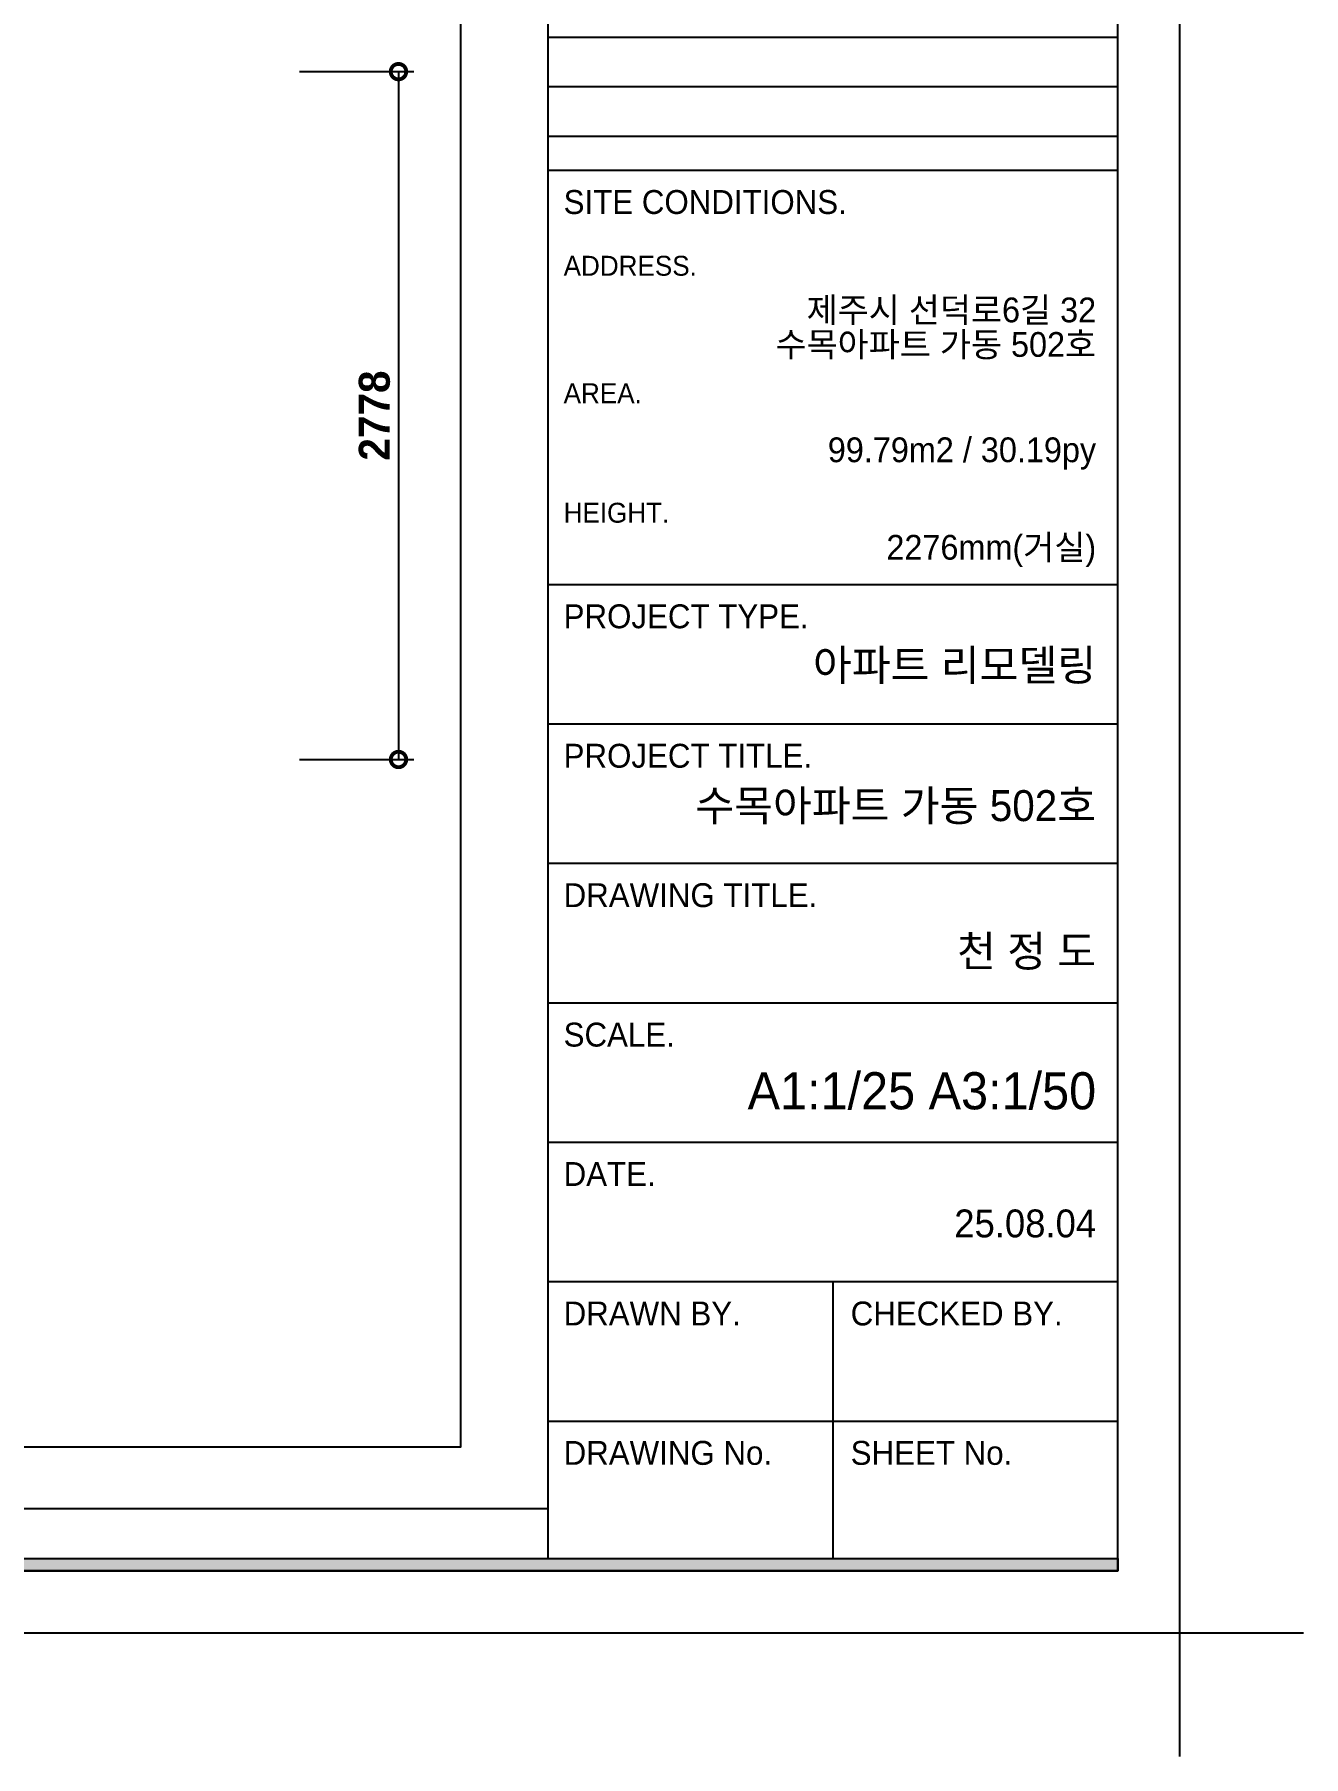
# Model space of a CAD drawing. Header units: inches. Extents: x 157163 to 245256, y -61743 to -20857.
# Drawn here: x 240131 to 245256, y -36707 to -29752 of the extents above; entities that cross this region are included whole.
import ezdxf
from ezdxf.enums import TextEntityAlignment as Align

# ---------------------------------------------------------------- set-up
doc = ezdxf.new("R2010")
doc.units = ezdxf.units.IN
doc.header["$LTSCALE"] = 50
doc.header["$MEASUREMENT"] = 0
for name, color, linetype in [('07-DIM WAL', 5, 'Continuous'), ('FORM(YOURNAME)-1', 1, 'Continuous'), ('FORM(YOURNAME)-11', 1, 'Continuous')]:
    doc.layers.add(name, color=color, linetype=linetype)
doc.styles.add('YOURNAME', font='HY울릉도M.TTF')
doc.styles.add('넥슨고딕', font='NEXONLv1GothicBold.ttf')
doc.dimstyles.new('50', dxfattribs={"dimscale": 50, "dimtxt": 2.5, "dimasz": 2.5, "dimexe": 1.25, "dimexo": 2, "dimtad": 1, "dimdec": 0, "dimtxsty": '넥슨고딕', "dimblk": 'DOTSMALL', "dimcen": 2.5, "dimclrd": 1, "dimclre": 1, "dimclrt": 7, "dimadec": 0, "dimazin": 0, "dimtfac": 1, "dimtdec": 0, "dimtix": 1, "dimtmove": 0, "dimatfit": 3, "dimldrblk": 'DOTSMALL', "dimfxl": 1.25, "dimarcsym": 0})

# ---------------------------------------------------------------- blocks, each defined once
blk = doc.blocks.new('_DOTSMALL')
at = {"color": 0, "linetype": 'ByBlock', "const_width": 0.5}
blk.add_lwpolyline([(-0.0625, 0, 1), (0.0625, 0, 1)], format="xyb", close=True, dxfattribs=at)
blk = doc.blocks.new('*D59')
at = {"layer": '07-DIM WAL', "color": 1, "lineweight": -2, "transparency": 16777216}
for p, q in [((241201.3, -29901.9), (241663.8, -29901.9)), ((241601.3, -29901.9), (241601.3, -32679.9)), ((241201.3, -32679.9), (241663.8, -32679.9))]:
    blk.add_line(p, q, dxfattribs=at)
at = {"layer": 'Defpoints', "color": 0, "transparency": 16777216}
for p in [(241101.3, -29901.9), (241101.3, -32679.9), (241601.3, -32679.9)]:
    blk.add_point(p, dxfattribs=at)
at = {"layer": '07-DIM WAL', "color": 1, "lineweight": -2, "transparency": 16777216, "xscale": 125, "yscale": 125, "zscale": 125}
for p, rotation in [((241601.3, -29901.9), 90), ((241601.3, -32679.9), 270)]:
    blk.add_blockref('_DOTSMALL', p, dxfattribs=dict(at, rotation=rotation))
at = {"layer": '07-DIM WAL', "color": 7, "transparency": 16777216, "insert": (241504.5, -31290.9), "char_height": 125, "attachment_point": 5, "rotation": 90, "style": '넥슨고딕'}
blk.add_mtext('2778', dxfattribs=at)
blk = doc.blocks.new('FORM-ELEVATION')
at = {"layer": 'FORM(YOURNAME)-11'}
h = blk.add_hatch(color=256, dxfattribs=at)
h.dxf.hatch_style = 1
h.paths.add_polyline_path([(-10309, 35708), (71691, 35708), (71691, 35508), (-10309, 35508)])
h.paths.add_polyline_path([(-10309, -21492), (71691, -21492), (71691, -21692), (-10309, -21692)])
at = {"layer": 'Defpoints', "color": 158}
for p, q in [((62481, 35508), (62481, -21492)), ((62481, 3086), (71691, 3086)), ((62481, 2286), (71691, 2286)), ((62481, 1486), (71691, 1486)), ((62481, -20692), (-10309, -20692))]:
    blk.add_line(p, q, dxfattribs=at)
for points in [[(-10309, -21692), (71691, -21692), (71691, 35708), (-10309, 35708)], [(-8309, 33708), (61071, 33708), (61071, -19692), (-8309, -19692)]]:
    blk.add_lwpolyline(points, close=True, dxfattribs=at)
at = {"layer": 'Defpoints', "color": 1}
blk.add_lwpolyline([(72691, -24692), (72691, -22692), (74691, -22692)], dxfattribs=at)
at = {"layer": 'FORM(YOURNAME)-11', "color": 14}
for p, q in [((62481, 937), (71691, 937)), ((62481, -5756), (71691, -5756)), ((62481, -8009), (71691, -8009)), ((62481, -10261), (71691, -10261)), ((62481, -12514), (71691, -12514)), ((62481, -14766), (71691, -14766)), ((62481, -17019), (71691, -17019)), ((67086, -17019), (67086, -21492)), ((62481, -19271), (71691, -19271))]:
    blk.add_line(p, q, dxfattribs=at)
at = {"layer": 'FORM(YOURNAME)-11', "color": 250}
blk.add_lwpolyline([(-11309, -22692), (72691, -22692), (72691, 36708), (-11309, 36708)], close=True, dxfattribs=at)
at = {"layer": 'FORM(YOURNAME)-11'}
blk.add_lwpolyline([(-10309, -21492), (71691, -21492), (71691, -21692), (-10309, -21692)], close=True, dxfattribs=at)
at = {"layer": 'FORM(YOURNAME)-11', "color": 14, "style": 'YOURNAME'}
for s, height, p in [('SITE CONDITIONS.', 386.14, (62739, 422)), ('PROJECT TYPE.', 386.14, (62739, -6271)), ('PROJECT TITLE.', 386.14, (62739, -8524)), ('DRAWING TITLE.', 386.14, (62739, -10776)), ('SCALE.', 386.1, (62739, -13029)), ('DATE.', 386.1, (62739, -15281)), ('DRAWN BY.', 386.1, (62739, -17534)), ('CHECKED BY.', 386.14, (67376, -17534)), ('DRAWING No.', 386.14, (62739, -19786)), ('SHEET No.', 386.1, (67376, -19786))]:
    blk.add_text(s, height=height, dxfattribs=at).set_placement(p, align=Align.MIDDLE_LEFT)
at = {"layer": 'FORM(YOURNAME)-11', "color": 251, "style": 'YOURNAME'}
for s, p in [('ADDRESS.', (62739, -608)), ('AREA.', (62739, -2667)), ('HEIGHT.', (62739, -4598))]:
    blk.add_text(s, height=321.8, dxfattribs=at).set_placement(p, align=Align.MIDDLE_LEFT)
at = {"layer": 'FORM(YOURNAME)-11', "color": 3, "style": 'YOURNAME'}
for tag, height, p in [('1', 450, (71041, -1219)), ('2', 450, (71041, -1863)), ('3', 450, (71041, -3150)), ('4', 450, (71041, -5081)), ('5', 515, (71041, -7398)), ('6', 515, (71041, -9650)), ('7', 515, (71041, -11903)), ('8', 515, (71041, -14155)), ('9', 515, (71041, -16408)), ('10', 515, (66791, -18596)), ('11', 515, (71041, -18660)), ('12', 515, (66791, -20848)), ('13', 515, (71041, -20848))]:
    blk.add_attdef(tag, text='', height=height, dxfattribs=at).set_placement(p, align=Align.MIDDLE_RIGHT)

msp = doc.modelspace()

# ---------------------------------------------------------------- block references
at = {"layer": 'FORM(YOURNAME)-1'}
ref = msp.add_blockref('FORM-ELEVATION', (226583.5, -30533.9), dxfattribs=dict(at, xscale=0.2500000000000001, yscale=0.2500000000000001, zscale=0.2500000000000001))
ref.add_attrib('9', '25.08.04', dxfattribs={"layer": 'FORM(YOURNAME)-11', "color": 3, "height": 112.5, "style": 'YOURNAME'}).set_placement((244418.7, -34553.7), align=Align.MIDDLE_RIGHT)
ref.add_attrib('8', 'A1:1/25 A3:1/50', dxfattribs={"layer": 'FORM(YOURNAME)-11', "color": 3, "height": 150, "style": 'YOURNAME'}).set_placement((244418.7, -34017.9), align=Align.MIDDLE_RIGHT)
ref.add_attrib('7', '천 정 도', dxfattribs={"layer": 'FORM(YOURNAME)-11', "color": 3, "height": 125, "style": 'YOURNAME'}).set_placement((244418.7, -33454.1), align=Align.MIDDLE_RIGHT)
ref.add_attrib('6', '수목아파트 가동 502호', dxfattribs={"layer": 'FORM(YOURNAME)-11', "color": 3, "height": 125, "style": 'YOURNAME'}).set_placement((244418.7, -32866.3), align=Align.MIDDLE_RIGHT)
ref.add_attrib('5', '아파트 리모델링', dxfattribs={"layer": 'FORM(YOURNAME)-11', "color": 3, "height": 125, "style": 'YOURNAME'}).set_placement((244418.7, -32299), align=Align.MIDDLE_RIGHT)
ref.add_attrib('1', '제주시 선덕로6길 32', dxfattribs={"layer": 'FORM(YOURNAME)-11', "color": 3, "height": 100, "style": 'YOURNAME'}).set_placement((244418.7, -30864.3), align=Align.MIDDLE_RIGHT)
ref.add_attrib('2', '수목아파트 가동 502호', dxfattribs={"layer": 'FORM(YOURNAME)-11', "color": 3, "height": 100, "style": 'YOURNAME'}).set_placement((244418.7, -31003.7), align=Align.MIDDLE_RIGHT)
ref.add_attrib('3', '99.79m2 / 30.19py', dxfattribs={"layer": 'FORM(YOURNAME)-11', "color": 3, "height": 100, "style": 'YOURNAME'}).set_placement((244418.7, -31429.2), align=Align.MIDDLE_RIGHT)
ref.add_attrib('4', '2276mm(거실)', dxfattribs={"layer": 'FORM(YOURNAME)-11', "color": 3, "height": 100, "style": 'YOURNAME'}).set_placement((244418.7, -31822.9), align=Align.MIDDLE_RIGHT)

# ---------------------------------------------------------------- dimensions: what is measured, and where the dimension line sits
at = {"layer": '07-DIM WAL'}
dim = msp.add_linear_dim(base=(241601.3, -32679.9), p1=(241101.3, -29901.9), p2=(241101.3, -32679.9), angle=90, dimstyle='50', dxfattribs=at)
dim.commit()
dim.dimension.update_dxf_attribs({"geometry": '*D59', "text_midpoint": (241504.5, -31290.9)})

doc.saveas('drawing.dxf')
